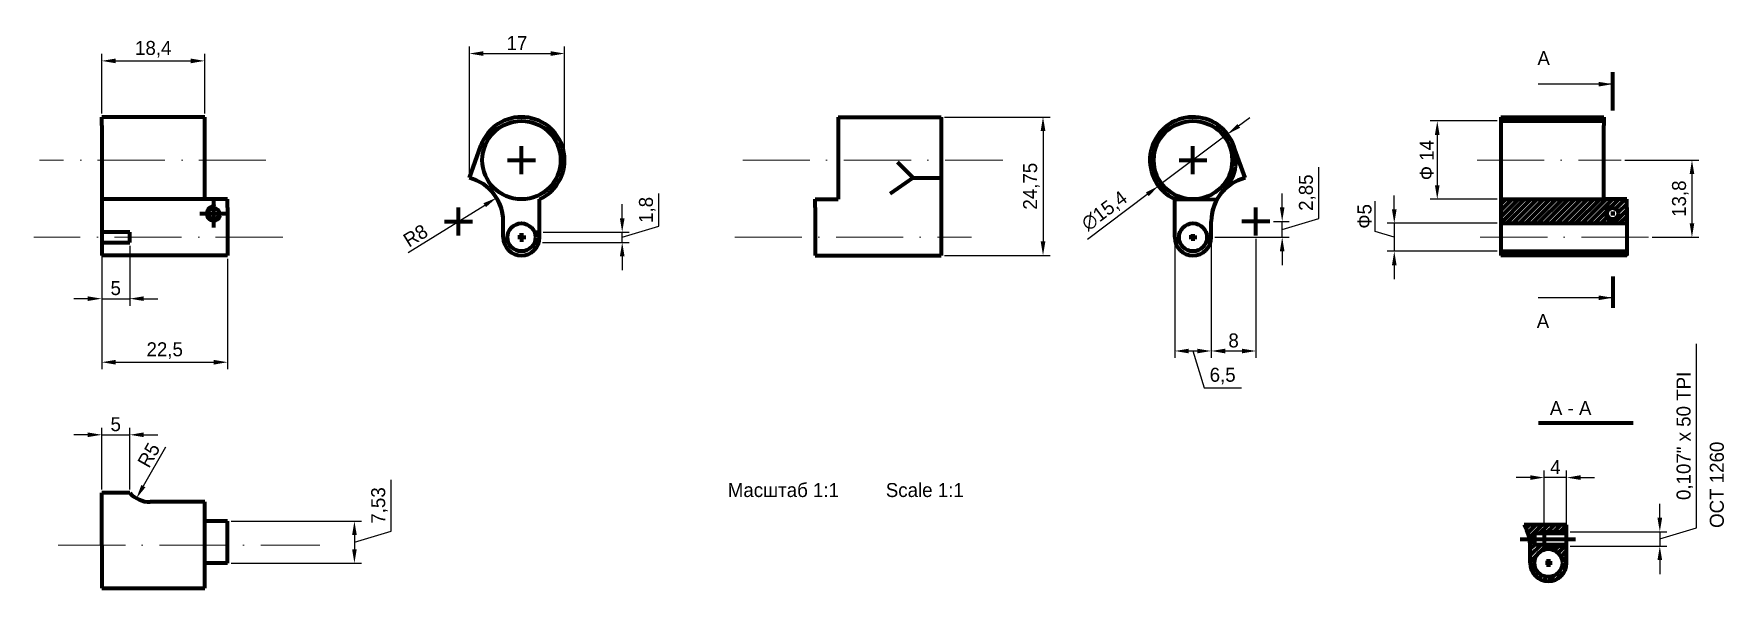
# Model space of a CAD drawing. Header units: millimetres. Extents: x -12 to 291, y -58 to 41.
import ezdxf

# ---------------------------------------------------------------- set-up
doc = ezdxf.new("R2010")
doc.units = ezdxf.units.MM
doc.linetypes.add('ACAD_ISO10W100', pattern=[18, 12, -3, 0, -3])
doc.dimstyles.new('ISO-25', dxfattribs={"dimtxt": 2.5, "dimasz": 2.5, "dimexe": 1.25, "dimexo": 0.625, "dimtad": 1, "dimtxsty": 'Standard', "dimcen": 2.5, "dimadec": 0, "dimazin": 0, "dimtfac": 1, "dimtmove": 0, "dimatfit": 3, "dimfxl": 0, "dimarcsym": 0})

# ---------------------------------------------------------------- blocks, each defined once
blk = doc.blocks.new('*D1')
at = {"color": 0, "lineweight": -2}
for p, q in [((0, -40.08), (0, -29.05)), ((5, -40.08), (5, -29.05)), ((-2.5, -30.3), (-5, -30.3)), ((0, -30.3), (5, -30.3)), ((7.5, -30.3), (10, -30.3))]:
    blk.add_line(p, q, dxfattribs=at)
at = {"color": 0, "lineweight": 13}
for points in [[(-2.5, -29.88), (-2.5, -30.71), (0, -30.3)], [(7.5, -29.88), (7.5, -30.71), (5, -30.3)]]:
    blk.add_solid(points, dxfattribs=at)
at = {"layer": 'Defpoints', "color": 0, "lineweight": 13}
for p in [(5, -30.3), (0, -40.7), (5, -40.7)]:
    blk.add_point(p, dxfattribs=at)
at = {"color": 0, "lineweight": 13, "insert": (2.5, -28.42), "char_height": 2.5, "attachment_point": 5}
blk.add_mtext('5', dxfattribs=at)
blk = doc.blocks.new('*D2')
at = {"color": 0, "lineweight": -2}
blk.add_line((11.38, -32.51), (7.43, -39.48), dxfattribs=at)
at = {"color": 0, "lineweight": 13}
blk.add_solid([(7.07, -39.27), (7.8, -39.68), (6.2, -41.65)], dxfattribs=at)
at = {"layer": 'Defpoints', "color": 0, "lineweight": 13}
for p in [(8.67, -37.3), (6.2, -41.65)]:
    blk.add_point(p, dxfattribs=at)
at = {"color": 0, "lineweight": 13, "insert": (8.41, -33.94), "char_height": 2.5, "attachment_point": 5, "rotation": 60.475}
blk.add_mtext('R5', dxfattribs=at)
blk = doc.blocks.new('*D3')
at = {"color": 0, "lineweight": -2}
for p, q in [((0, 1.13), (0, -18.58)), ((22.5, 1.13), (22.5, -18.58)), ((2.5, -17.33), (20, -17.33))]:
    blk.add_line(p, q, dxfattribs=at)
at = {"color": 0, "lineweight": 13}
for points in [[(2.5, -16.91), (2.5, -17.75), (0, -17.33)], [(20, -16.91), (20, -17.75), (22.5, -17.33)]]:
    blk.add_solid(points, dxfattribs=at)
at = {"layer": 'Defpoints', "color": 0, "lineweight": 13}
for p in [(0, 1.75), (22.5, 1.75), (22.5, -17.33)]:
    blk.add_point(p, dxfattribs=at)
at = {"color": 0, "lineweight": 13, "insert": (11.25, -15.25), "char_height": 2.5, "attachment_point": 5}
blk.add_mtext('22,5', dxfattribs=at)
blk = doc.blocks.new('*D4')
at = {"color": 0, "lineweight": -2}
for p, q in [((0, 3.48), (0, -7.22)), ((5, 3.48), (5, -7.22)), ((-2.5, -5.97), (-5, -5.97)), ((0, -5.97), (5, -5.97)), ((7.5, -5.97), (10, -5.97))]:
    blk.add_line(p, q, dxfattribs=at)
at = {"color": 0, "lineweight": 13}
for points in [[(-2.5, -5.55), (-2.5, -6.38), (0, -5.97)], [(7.5, -5.55), (7.5, -6.38), (5, -5.97)]]:
    blk.add_solid(points, dxfattribs=at)
at = {"layer": 'Defpoints', "color": 0, "lineweight": 13}
for p in [(0, 4.1), (5, 4.1), (5, -5.97)]:
    blk.add_point(p, dxfattribs=at)
at = {"color": 0, "lineweight": 13, "insert": (2.5, -4.09), "char_height": 2.5, "attachment_point": 5}
blk.add_mtext('5', dxfattribs=at)
blk = doc.blocks.new('*D5')
at = {"color": 0, "lineweight": -2}
for p, q in [((0, 27.13), (0, 37.78)), ((2.5, 36.53), (15.9, 36.53)), ((18.4, 27.13), (18.4, 37.78))]:
    blk.add_line(p, q, dxfattribs=at)
at = {"color": 0, "lineweight": 13}
for points in [[(2.5, 36.95), (2.5, 36.11), (0, 36.53)], [(15.9, 36.95), (15.9, 36.11), (18.4, 36.53)]]:
    blk.add_solid(points, dxfattribs=at)
at = {"layer": 'Defpoints', "color": 0, "lineweight": 13}
for p in [(18.4, 36.53), (0, 26.5), (18.4, 26.5)]:
    blk.add_point(p, dxfattribs=at)
at = {"color": 0, "lineweight": 13, "insert": (9.2, 38.61), "char_height": 2.5, "attachment_point": 5}
blk.add_mtext('18,4', dxfattribs=at)
blk = doc.blocks.new('*D6')
at = {"color": 0, "lineweight": -2}
for p, q in [((65.7, 16.23), (65.7, 39.09)), ((68.2, 37.84), (80.2, 37.84)), ((82.7, 19.43), (82.7, 39.09))]:
    blk.add_line(p, q, dxfattribs=at)
at = {"color": 0, "lineweight": 13}
for points in [[(68.2, 38.26), (68.2, 37.42), (65.7, 37.84)], [(80.2, 38.26), (80.2, 37.42), (82.7, 37.84)]]:
    blk.add_solid(points, dxfattribs=at)
at = {"layer": 'Defpoints', "color": 0, "lineweight": 13}
for p in [(82.7, 37.84), (82.7, 18.8), (65.7, 15.61)]:
    blk.add_point(p, dxfattribs=at)
at = {"color": 0, "lineweight": 13, "insert": (74.2, 39.72), "char_height": 2.5, "attachment_point": 5}
blk.add_mtext('17', dxfattribs=at)
blk = doc.blocks.new('*D7')
at = {"color": 0, "lineweight": -2}
blk.add_line((54.75, 2.27), (68.43, 10.75), dxfattribs=at)
at = {"color": 0, "lineweight": 13}
blk.add_solid([(68.21, 11.1), (68.65, 10.39), (70.55, 12.06)], dxfattribs=at)
at = {"layer": 'Defpoints', "color": 0, "lineweight": 13}
for p in [(70.55, 12.06), (63.75, 7.85)]:
    blk.add_point(p, dxfattribs=at)
at = {"color": 0, "lineweight": 13, "insert": (56.07, 5.29), "char_height": 2.5, "attachment_point": 5, "rotation": 31.7762}
blk.add_mtext('R8', dxfattribs=at)
blk = doc.blocks.new('*D8')
at = {"color": 0, "lineweight": -2}
for p, q in [((150.62, 26.5), (169.45, 26.5)), ((168.2, 24), (168.2, 4.25)), ((150.62, 1.75), (169.45, 1.75))]:
    blk.add_line(p, q, dxfattribs=at)
at = {"color": 0, "lineweight": 13}
for points in [[(167.78, 24), (168.62, 24), (168.2, 26.5)], [(167.78, 4.25), (168.62, 4.25), (168.2, 1.75)]]:
    blk.add_solid(points, dxfattribs=at)
at = {"layer": 'Defpoints', "color": 0, "lineweight": 13}
for p in [(150, 26.5), (150, 1.75), (168.2, 1.75)]:
    blk.add_point(p, dxfattribs=at)
at = {"color": 0, "lineweight": 13, "insert": (166.12, 14.13), "char_height": 2.5, "attachment_point": 5, "rotation": 90}
blk.add_mtext('24,75', dxfattribs=at)
blk = doc.blocks.new('*D10')
at = {"color": 0, "lineweight": -2}
for p, q in [((203.16, 24.91), (205.17, 26.41)), ((201.16, 23.42), (188.84, 14.18)), ((176.16, 4.69), (186.84, 12.69))]:
    blk.add_line(p, q, dxfattribs=at)
at = {"color": 0, "lineweight": 13}
for points in [[(202.92, 25.25), (203.41, 24.58), (201.16, 23.42)], [(186.59, 13.02), (187.08, 12.35), (188.84, 14.18)]]:
    blk.add_solid(points, dxfattribs=at)
at = {"layer": 'Defpoints', "color": 0, "lineweight": 13}
for p in [(201.16, 23.42), (188.84, 14.18)]:
    blk.add_point(p, dxfattribs=at)
at = {"color": 0, "lineweight": 13, "insert": (179.25, 9.61), "char_height": 2.5, "attachment_point": 5, "rotation": 36.8251}
blk.add_mtext('∅15,4', dxfattribs=at)
blk = doc.blocks.new('*D11')
at = {"color": 0, "lineweight": -2}
for p, q in [((249.38, 25.8), (237.4, 25.8)), ((238.65, 23.3), (238.65, 14.3)), ((249.38, 11.8), (237.4, 11.8))]:
    blk.add_line(p, q, dxfattribs=at)
at = {"color": 0, "lineweight": 13}
for points in [[(238.23, 23.3), (239.06, 23.3), (238.65, 25.8)], [(238.23, 14.3), (239.06, 14.3), (238.65, 11.8)]]:
    blk.add_solid(points, dxfattribs=at)
at = {"layer": 'Defpoints', "color": 0, "lineweight": 13}
for p in [(250, 25.8), (238.65, 11.8), (250, 11.8)]:
    blk.add_point(p, dxfattribs=at)
at = {"color": 0, "lineweight": 13, "insert": (236.77, 18.8), "char_height": 2.5, "attachment_point": 5, "rotation": 90}
blk.add_mtext('Ф 14', dxfattribs=at)
blk = doc.blocks.new('*D12')
at = {"color": 0, "lineweight": -2}
for p, q in [((230.97, 10), (230.97, 12.5)), ((227.53, 6.03), (227.53, 11.45)), ((249.38, 7.5), (229.72, 7.5)), ((230.97, 7.5), (230.97, 2.5)), ((230.97, 7.5), (230.97, 2.5)), ((230.97, 5), (227.53, 6.03)), ((249.38, 2.5), (229.72, 2.5)), ((230.97, 0), (230.97, -2.5))]:
    blk.add_line(p, q, dxfattribs=at)
at = {"color": 0, "lineweight": 13}
for points in [[(230.55, 10), (231.38, 10), (230.97, 7.5)], [(230.55, 0), (231.38, 0), (230.97, 2.5)]]:
    blk.add_solid(points, dxfattribs=at)
at = {"layer": 'Defpoints', "color": 0, "lineweight": 13}
for p in [(250, 7.5), (230.97, 2.5), (250, 2.5)]:
    blk.add_point(p, dxfattribs=at)
at = {"color": 0, "lineweight": 13, "insert": (225.66, 8.74), "char_height": 2.5, "attachment_point": 5, "rotation": 90}
blk.add_mtext('Ф5', dxfattribs=at)
blk = doc.blocks.new('*D13')
at = {"color": 0, "lineweight": -2}
for p, q in [((272.14, 18.8), (285.41, 18.8)), ((284.16, 16.3), (284.16, 7.5)), ((277.03, 5), (285.41, 5))]:
    blk.add_line(p, q, dxfattribs=at)
at = {"color": 0, "lineweight": 13}
for points in [[(283.75, 16.3), (284.58, 16.3), (284.16, 18.8)], [(283.75, 7.5), (284.58, 7.5), (284.16, 5)]]:
    blk.add_solid(points, dxfattribs=at)
at = {"layer": 'Defpoints', "color": 0, "lineweight": 13}
for p in [(271.52, 18.8), (276.41, 5), (284.16, 5)]:
    blk.add_point(p, dxfattribs=at)
at = {"color": 0, "lineweight": 13, "insert": (282.08, 11.9), "char_height": 2.5, "attachment_point": 5, "rotation": 90}
blk.add_mtext('13,8', dxfattribs=at)
blk = doc.blocks.new('*D15')
at = {"color": 0, "lineweight": -2}
for p, q in [((255.26, -37.95), (252.76, -37.95)), ((257.76, -47.08), (257.76, -36.7)), ((261.76, -37.95), (257.76, -37.95)), ((261.76, -47.33), (261.76, -36.7)), ((264.26, -37.95), (266.76, -37.95))]:
    blk.add_line(p, q, dxfattribs=at)
at = {"color": 0, "lineweight": 13}
for points in [[(255.26, -37.53), (255.26, -38.36), (257.76, -37.95)], [(264.26, -37.53), (264.26, -38.36), (261.76, -37.95)]]:
    blk.add_solid(points, dxfattribs=at)
at = {"layer": 'Defpoints', "color": 0, "lineweight": 13}
for p in [(257.76, -37.95), (257.76, -47.71), (261.76, -47.95)]:
    blk.add_point(p, dxfattribs=at)
at = {"color": 0, "lineweight": 13, "insert": (259.76, -36.07), "char_height": 2.5, "attachment_point": 5}
blk.add_mtext('4', dxfattribs=at)
blk = doc.blocks.new('*D16')
at = {"color": 0, "lineweight": -2}
for p, q in [((191.75, 4.38), (191.75, -16.57)), ((198.25, 4.38), (198.25, -16.57)), ((194.25, -15.32), (195.75, -15.32)), ((195, -15.32), (196.97, -21.89)), ((196.97, -21.89), (203.64, -21.89))]:
    blk.add_line(p, q, dxfattribs=at)
at = {"color": 0, "lineweight": 13}
for points in [[(194.25, -14.91), (194.25, -15.74), (191.75, -15.32)], [(195.75, -14.91), (195.75, -15.74), (198.25, -15.32)]]:
    blk.add_solid(points, dxfattribs=at)
at = {"layer": 'Defpoints', "color": 0, "lineweight": 13}
for p in [(191.75, 5), (198.25, 5), (198.25, -15.32)]:
    blk.add_point(p, dxfattribs=at)
at = {"color": 0, "lineweight": 13, "insert": (200.3, -19.8), "char_height": 2.5, "attachment_point": 5}
blk.add_mtext('6,5', dxfattribs=at)
blk = doc.blocks.new('*D17')
at = {"color": 0, "lineweight": -2}
for p, q in [((198.25, 4.38), (198.25, -16.57)), ((206.25, 4.72), (206.25, -16.57)), ((200.75, -15.32), (203.75, -15.32))]:
    blk.add_line(p, q, dxfattribs=at)
at = {"color": 0, "lineweight": 13}
for points in [[(200.75, -14.91), (200.75, -15.74), (198.25, -15.32)], [(203.75, -14.91), (203.75, -15.74), (206.25, -15.32)]]:
    blk.add_solid(points, dxfattribs=at)
at = {"layer": 'Defpoints', "color": 0, "lineweight": 13}
for p in [(198.25, 5), (206.25, 5.35), (206.25, -15.32)]:
    blk.add_point(p, dxfattribs=at)
at = {"color": 0, "lineweight": 13, "insert": (202.25, -13.45), "char_height": 2.5, "attachment_point": 5}
blk.add_mtext('8', dxfattribs=at)
blk = doc.blocks.new('*D18')
at = {"color": 0, "lineweight": -2}
for p, q in [((217.5, 8.39), (217.5, 17.56)), ((210.94, 10.35), (210.94, 12.85)), ((209.38, 7.85), (212.19, 7.85)), ((210.94, 6.42), (217.5, 8.39)), ((210.94, 5), (210.94, 7.85)), ((210.94, 5), (210.94, 7.85)), ((198.88, 5), (212.19, 5)), ((210.94, 2.5), (210.94, 0))]:
    blk.add_line(p, q, dxfattribs=at)
at = {"color": 0, "lineweight": 13}
for points in [[(210.52, 10.35), (211.35, 10.35), (210.94, 7.85)], [(210.52, 2.5), (211.35, 2.5), (210.94, 5)]]:
    blk.add_solid(points, dxfattribs=at)
at = {"layer": 'Defpoints', "color": 0, "lineweight": 13}
for p in [(208.75, 7.85), (210.94, 7.85), (198.25, 5)]:
    blk.add_point(p, dxfattribs=at)
at = {"color": 0, "lineweight": 13, "insert": (215.41, 12.98), "char_height": 2.5, "attachment_point": 5, "rotation": 90}
blk.add_mtext('2,85', dxfattribs=at)
blk = doc.blocks.new('*D19')
at = {"color": 0, "lineweight": -2}
for p, q in [((51.71, -47.52), (51.71, -38.35)), ((23.12, -45.72), (46.4, -45.72)), ((45.15, -49.49), (51.71, -47.52)), ((45.15, -48.22), (45.15, -50.75)), ((23.12, -53.25), (46.4, -53.25))]:
    blk.add_line(p, q, dxfattribs=at)
at = {"color": 0, "lineweight": 13}
for points in [[(44.74, -48.22), (45.57, -48.22), (45.15, -45.72)], [(44.74, -50.75), (45.57, -50.75), (45.15, -53.25)]]:
    blk.add_solid(points, dxfattribs=at)
at = {"layer": 'Defpoints', "color": 0, "lineweight": 13}
for p in [(22.5, -45.72), (22.5, -53.25), (45.15, -53.25)]:
    blk.add_point(p, dxfattribs=at)
at = {"color": 0, "lineweight": 13, "insert": (49.63, -42.93), "char_height": 2.5, "attachment_point": 5, "rotation": 90}
blk.add_mtext('7,53', dxfattribs=at)
blk = doc.blocks.new('*D20')
at = {"color": 0, "lineweight": -2}
for p, q in [((99.56, 6.97), (99.56, 12.8)), ((93, 8.4), (93, 10.9)), ((93, 5), (99.56, 6.97)), ((78.75, 4.1), (94.25, 4.1)), ((78.88, 5.9), (94.25, 5.9)), ((93, 4.1), (93, 5.9)), ((93, 4.1), (93, 5.9)), ((93, 1.6), (93, -0.9))]:
    blk.add_line(p, q, dxfattribs=at)
at = {"color": 0, "lineweight": 13}
for points in [[(92.59, 8.4), (93.42, 8.4), (93, 5.9)], [(92.59, 1.6), (93.42, 1.6), (93, 4.1)]]:
    blk.add_solid(points, dxfattribs=at)
at = {"layer": 'Defpoints', "color": 0, "lineweight": 13}
for p in [(78.12, 4.1), (78.25, 5.9), (93, 5.9)]:
    blk.add_point(p, dxfattribs=at)
at = {"color": 0, "lineweight": 13, "insert": (97.48, 9.89), "char_height": 2.5, "attachment_point": 5, "rotation": 90}
blk.add_mtext('1,8', dxfattribs=at)
blk = doc.blocks.new('*D21')
at = {"color": 0, "lineweight": -2}
for p, q in [((284.98, -46.95), (284.98, -14.03)), ((278.42, -45.13), (278.42, -42.63)), ((262.38, -47.63), (279.67, -47.63)), ((278.42, -48.92), (284.98, -46.95)), ((278.42, -47.63), (278.42, -50.2)), ((278.42, -47.63), (278.42, -50.2)), ((262.38, -50.2), (279.67, -50.2)), ((278.42, -52.7), (278.42, -55.2))]:
    blk.add_line(p, q, dxfattribs=at)
at = {"color": 0, "lineweight": 13}
for points in [[(278, -45.13), (278.83, -45.13), (278.42, -47.63)], [(278, -52.7), (278.83, -52.7), (278.42, -50.2)]]:
    blk.add_solid(points, dxfattribs=at)
at = {"layer": 'Defpoints', "color": 0, "lineweight": 13}
for p in [(261.76, -47.63), (261.76, -50.2), (278.42, -50.2)]:
    blk.add_point(p, dxfattribs=at)
at = {"color": 0, "lineweight": 13, "insert": (282.89, -30.49), "char_height": 2.5, "attachment_point": 5, "rotation": 90}
blk.add_mtext('0,107" х 50 TPI', dxfattribs=at)

msp = doc.modelspace()

# ---------------------------------------------------------------- hatches: boundary and pattern name
at = {"lineweight": 80}
h = msp.add_hatch(dxfattribs=at)
h.set_pattern_fill('ANSI31', color=256, scale=0.25, style=0)
h.paths.add_polyline_path([(268.4, 26.5), (250, 26.5), (250, 25.8), (268.4, 25.8)])
h.paths.add_polyline_path([(272.5, 10.3), (272.5, 11.8), (268.4, 11.8), (250, 11.8), (250, 7.5), (272.5, 7.5)])
h.paths.add_polyline_path([(271, 9.25, -1), (269, 9.25, -1)], flags=16)
h.paths.add_polyline_path([(272.5, 2.5), (250, 2.5), (250, 1.75), (272.5, 1.75)])
h = msp.add_hatch(dxfattribs=at)
h.set_pattern_fill('ANSI31', color=256, scale=0.25, style=0)
h.set_pattern_definition([(45, (-66.4936, -58.2029), (-0.561266, 0.561266), [])])
h.paths.add_polyline_path([(254.201, -46.383, -0.1305759), (255.256, -50.354), (255.256, -53.203, 1), (261.756, -53.203), (261.756, -49.953), (256.006, -49.953), (255.551, -48.953), (256.006, -47.953), (261.756, -47.953), (261.756, -46.383)])
h.paths.add_polyline_path([(261.006, -53.203, -1), (256.006, -53.203, -1)], flags=16)

# ---------------------------------------------------------------- linework, layer by layer
for p, q in [((270, 27.676), (270, 34.511)), ((0, 25), (0, 26.5)), ((18.4, 26.5), (0, 26.5)), ((0, 25), (0, 1.75)), ((18.4, 25), (18.4, 26.5)), ((18.4, 11.8), (18.4, 25)), ((131.6, 26.5), (150, 26.5)), ((131.6, 26.5), (131.6, 11.8)), ((150, 26.5), (150, 1.75)), ((250, 26.5), (268.4, 26.5)), ((250, 26.5), (250, 25)), ((250, 25.8), (268.4, 25.8)), ((250, 25), (250, 1.75)), ((268.4, 26.5), (268.4, 25)), ((268.4, 11.8), (268.4, 25)), ((65.7, 15.608), (67.742, 21.371)), ((75, 16.3), (75, 21.3)), ((195, 16.3), (195, 21.3)), ((204.3, 15.608), (202.258, 21.371)), ((72.5, 18.8), (77.5, 18.8)), ((145, 15.608), (142.172, 18.436)), ((192.5, 18.8), (197.5, 18.8)), ((145, 15.608), (140.904, 12.74)), ((145, 15.608), (150, 15.608)), ((18.4, 11.8), (0, 11.8)), ((17.5, 9.25), (22.5, 9.25)), ((22.5, 11.8), (18.4, 11.8)), ((20, 6.75), (20, 11.75)), ((22.5, 10.3), (22.5, 11.8)), ((22.5, 10.3), (22.5, 1.75)), ((63.75, 5.349), (63.75, 10.349)), ((78.25, 5), (78.25, 11.819)), ((127.5, 11.8), (131.6, 11.8)), ((127.5, 10.3), (127.5, 11.8)), ((127.5, 10.3), (127.5, 1.75)), ((191.75, 5), (191.75, 11.819)), ((195, 11.8), (191.75, 11.819)), ((191.75, 11.819), (199.279, 11.774)), ((206.25, 5.349), (206.25, 10.349)), ((250, 11.8), (268.4, 11.8)), ((272.5, 11.8), (268.4, 11.8)), ((270, 9.25), (269.651, 9.25)), ((269.651, 9.25), (270.387, 9.25)), ((270, 9.25), (270, 9.613)), ((270, 9.613), (270, 8.903)), ((272.5, 10.3), (272.5, 11.8)), ((272.5, 10.3), (272.5, 1.75)), ((61.25, 7.849), (66.25, 7.849)), ((71.75, 5), (71.75, 7.849)), ((198.25, 5), (198.25, 7.849)), ((208.75, 7.849), (203.75, 7.849)), ((250, 7.5), (272.5, 7.5)), ((5, 5.9), (0, 5.9)), ((0, 4.1), (5, 4.1)), ((5, 4.1), (5, 5.9)), ((75, 5), (74.38, 5)), ((74.38, 5), (75.771, 5)), ((75, 5), (75, 5.736)), ((75, 5.736), (75, 4.173)), ((77.332, 5.9), (78.123, 5.9)), ((77.332, 4.1), (78.123, 4.1)), ((78.123, 5.9), (78.25, 5.9)), ((191.877, 5.9), (191.75, 5.9)), ((195, 5), (194.312, 5)), ((194.312, 5), (195.693, 5)), ((195, 5), (195, 5.59)), ((195, 5.59), (195, 4.369)), ((22.5, 1.75), (0, 1.75)), ((127.5, 1.75), (150, 1.75)), ((250, 2.5), (272.5, 2.5)), ((272.5, 1.75), (250, 1.75)), ((270, -2.025), (270, -7.605)), ((256.752, -28.163), (273.652, -28.163)), ((0, -50), (0, -40.7)), ((5, -40.7), (0, -40.7)), ((18.403, -42.3), (8.666, -42.3)), ((18.403, -57.7), (18.403, -42.3)), ((22.5, -45.721), (18.403, -45.721)), ((22.5, -53.25), (22.5, -45.721)), ((261.756, -46.383), (254.201, -46.383)), ((255.551, -48.953), (256.006, -47.953)), ((261.756, -47.953), (256.006, -47.953)), ((256.006, -47.953), (256.006, -49.953)), ((261.756, -53.203), (261.756, -46.383)), ((0, -50), (0, -57.7)), ((255.256, -53.203), (255.256, -50.354)), ((256.006, -49.953), (255.551, -48.953)), ((261.756, -49.953), (256.006, -49.953)), ((22.5, -53.25), (18.403, -53.25)), ((261.629, -52.303), (261.756, -52.303)), ((0, -57.7), (18.403, -57.7))]:
    msp.add_line(p, q, dxfattribs=at)
at = {"color": 1, "linetype": 'ACAD_ISO10W100', "lineweight": 5}
for p, q in [((29.348, 18.8), (-11.122, 18.8)), ((114.53, 18.8), (161.048, 18.8)), ((245.763, 18.8), (271.519, 18.8)), ((32.354, 5), (-12.124, 5)), ((113.127, 5), (155.436, 5)), ((246.327, 5), (276.407, 5)), ((-7.768, -50), (38.97, -50))]:
    msp.add_line(p, q, dxfattribs=at)
at = {"lineweight": 100}
for p, q in [((261.681, -47.705), (257.757, -47.705)), ((257.757, -47.705), (257.757, -50.203)), ((261.756, -50.203), (257.757, -50.203)), ((258.506, -53.203), (257.992, -53.203)), ((257.992, -53.203), (259.153, -53.203)), ((258.506, -53.203), (258.506, -52.517)), ((258.506, -52.517), (258.506, -53.87)), ((258.506, -53.87), (258.506, -53.203))]:
    msp.add_line(p, q, dxfattribs=at)
at = {"color": 1, "linetype": 'ACAD_ISO10W100', "lineweight": 100}
msp.add_line((253.449, -48.953), (263.326, -48.953), dxfattribs=at)
at = {"lineweight": 80}
for centre, radius in [((75, 18.8), 7), ((195, 18.8), 7), ((20, 9.25), 1), ((270, 9.25), 1), ((75, 5), 2.5), ((195, 5), 2.5), ((258.506, -53.203), 2.5)]:
    msp.add_circle(centre, radius, dxfattribs=at)
for centre, radius, start, end in [((75, 18.8), 7.7, 294.96585, 160.49149), ((195, 18.8), 7.7, 315.77123, 245.03415), ((63.75, 7.849), 8, 0, 75.89203), ((206.25, 7.849), 8, 104.10797, 180), ((63.75, 7.849), 8, 0, 44.22877), ((206.25, 7.849), 8, 135.77123, 180), ((20, 9.25), 1.25, 75, 345), ((270, 9.25), 1.25, 75, 345), ((75, 5), 3.25, 180, 0), ((195, 5), 3.25, 180, 0), ((8.666, -37.3), 5, 222.84363, 270), ((247.256, -50.354), 8, 0, 29.75743), ((247.256, -50.354), 8, 0, 29.75743), ((258.506, -53.203), 3.25, 180, 0)]:
    msp.add_arc(centre, radius, start, end, dxfattribs=at)

# ---------------------------------------------------------------- texts
for s, p in [('A', (256.548, 35.771)), ('A', (256.422, -11.228)), ('A - A', (258.77, -26.777))]:
    msp.add_text(s, height=2.5, dxfattribs=at).set_placement(p)
at = {"lineweight": 13}
msp.add_text('ОСТ 1260', height=2.5, rotation=90, dxfattribs=at).set_placement((289.852, -46.947))
msp.add_text('Масштаб 1:1         Scale 1:1', height=2.5, dxfattribs=at).set_placement((111.866, -41.423))

# ---------------------------------------------------------------- dimensions: what is measured, and where the dimension line sits
for base, p1, p2, picture, middle in [((18.4, 36.529), (0, 26.5), (18.4, 26.5), '*D5', (9.2, 38.612)), ((82.7, 37.84), (65.7, 15.608), (82.7, 18.8), '*D6', (74.2, 39.715)), ((5, -5.968), (0, 4.1), (5, 4.1), '*D4', (2.5, -4.093)), ((198.25, -15.323), (191.75, 5), (198.25, 5), '*D16', (197.594, -19.802)), ((206.25, -15.323), (198.25, 5), (206.25, 5.349), '*D17', (202.25, -13.448)), ((22.5, -17.332), (0, 1.75), (22.5, 1.75), '*D3', (11.25, -15.248)), ((5, -30.298), (0, -40.7), (5, -40.7), '*D1', (2.5, -28.423)), ((257.757, -37.946), (261.756, -47.953), (257.757, -47.705), '*D15', (259.757, -36.071))]:
    dim = msp.add_linear_dim(base=base, p1=p1, p2=p2, dimstyle='ISO-25', override={"dimtmove": 1}, dxfattribs=at)
    dim.commit()
    dim.dimension.update_dxf_attribs({"geometry": picture, "text_midpoint": middle})
for base, p1, p2, picture, middle in [((168.2, 1.75), (150, 26.5), (150, 1.75), '*D8', (166.117, 14.125)), ((284.162, 5), (271.519, 18.8), (276.407, 5), '*D13', (282.079, 11.9)), ((210.935, 7.849), (198.25, 5), (208.75, 7.849), '*D18', (215.415, 9.018)), ((93.002, 5.9), (78.123, 4.1), (78.25, 5.9), '*D20', (97.481, 7.594)), ((45.152, -53.25), (22.5, -45.721), (22.5, -53.25), '*D19', (49.631, -46.892))]:
    dim = msp.add_linear_dim(base=base, p1=p1, p2=p2, angle=90, dimstyle='ISO-25', override={"dimtmove": 1}, dxfattribs=at)
    dim.commit()
    dim.dimension.update_dxf_attribs({"geometry": picture, "text_midpoint": middle})
dim = msp.add_diameter_dim_2p(p1=(201.164, 23.415), p2=(188.836, 14.185), dimstyle='ISO-25', override={"dimtmove": 1}, dxfattribs=at)
dim.commit()
dim.dimension.update_dxf_attribs({"geometry": '*D10', "text_midpoint": (180.498, 7.941)})
for base, p1, p2, text, picture, middle in [((238.647, 11.8), (250, 25.8), (250, 11.8), 'Ф 14', '*D11', (236.772, 18.8)), ((230.968, 2.5), (250, 7.5), (250, 2.5), 'Ф5', '*D12', (225.656, 6.656)), ((278.416, -50.203), (261.756, -47.629), (261.756, -50.203), '0,107" х 50 TPI', '*D21', (282.895, -46.322))]:
    dim = msp.add_linear_dim(base=base, p1=p1, p2=p2, angle=90, text=text, dimstyle='ISO-25', override={"dimtmove": 1}, dxfattribs=at)
    dim.commit()
    dim.dimension.update_dxf_attribs({"geometry": picture, "text_midpoint": middle})
for center, mpoint, picture, middle in [((63.75, 7.849), (70.551, 12.062), '*D7', (57.053, 3.7)), ((8.666, -37.3), (6.202, -41.651), '*D2', (10.044, -34.867))]:
    dim = msp.add_radius_dim(center=center, mpoint=mpoint, dimstyle='ISO-25', override={"dimtmove": 1}, dxfattribs=at)
    dim.commit()
    dim.dimension.update_dxf_attribs({"geometry": picture, "text_midpoint": middle, "dimtype": 164})

# ---------------------------------------------------------------- leaders
at = {"lineweight": 80}
for points in [[(270, 32.369), (256.674, 32.369)], [(270, -5.81), (256.674, -5.81)]]:
    msp.add_leader(points, dimstyle='ISO-25', override={"dimgap": 0.625, "dimtad": 0}, dxfattribs=at)

doc.saveas('drawing.dxf')
